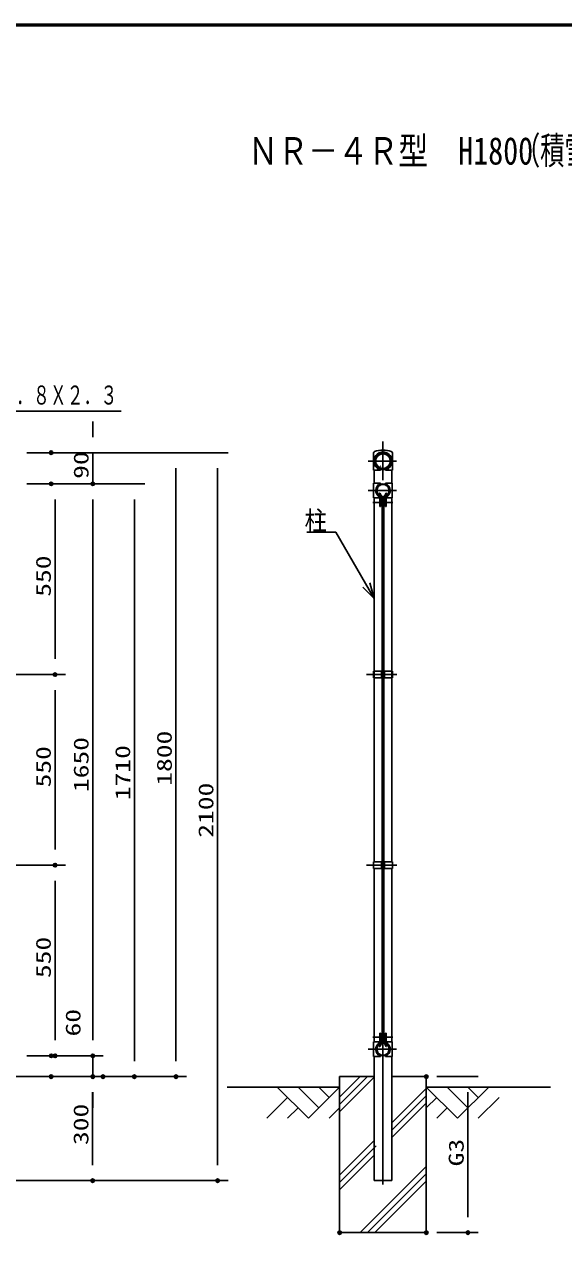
# Model space of a CAD drawing. Units: millimetres, scale not verified. Extents: x -4425 to 4425, y -3150 to 3150.
# Drawn here: x -1535 to 21, y -578 to 2925 of the extents above; entities that cross this region are included whole.
import ezdxf
from ezdxf.enums import TextEntityAlignment as Align

# ---------------------------------------------------------------- set-up
doc = ezdxf.new("R2010")
doc.units = ezdxf.units.MM
doc.header["$LTSCALE"] = 20
doc.header["$PDMODE"] = 32
doc.header["$PDSIZE"] = 10
doc.linetypes.add('USER1', pattern=[50.8, 31.75, -6.35, 6.35, -6.35])
for name, color, linetype, lineweight in [('0-0_1', 7, 'Continuous', 25), ('0-1_EXTCNT-LMEC0', 1, 'Continuous', 25), ('0-5_WAKU', 7, 'Continuous', 25)]:
    doc.layers.add(name, color=color, linetype=linetype, lineweight=lineweight)
doc.layers.add('0-3_DEFPOINTS', color=7, linetype='Continuous')
doc.styles.add('ＭＳ ゴシック', font='')
doc.styles.get('ＭＳ ゴシック').set_extended_font_data('MS Gothic')

msp = doc.modelspace()

# ---------------------------------------------------------------- linework, layer by layer
at = {"layer": '0-0_1', "color": 2}
for p, q in [((-1775.54, 1809), (-1255.6, 1809)), ((-525.67, 1268.58), (-558.61, 1301.52)), ((-525.67, 1268.58), (-537.72, 1313.58)), ((-625.27, -191), (-545.27, -111)), ((-566.48, -111), (-625.27, -169.78)), ((-525.67, -112.61), (-625.27, -212.21)), ((-375.27, -144.78), (-474.87, -244.38)), ((-474.87, -265.6), (-375.27, -166)), ((-375.27, -187.21), (-474.87, -286.81)), ((-525.67, -295.18), (-625.27, -394.78)), ((-625.27, -416), (-520.27, -311)), ((-525.67, -337.61), (-625.27, -437.21)), ((-375.27, -369.78), (-566.48, -561)), ((-545.27, -561), (-375.27, -391)), ((-375.27, -412.21), (-524.05, -561))]:
    msp.add_line(p, q, dxfattribs=at)
at = {"layer": '0-0_1', "color": 3, "linetype": 'USER1'}
for p, q in [((-500.27, -422.46), (-500.27, 1721.46)), ((-542.86, 1664.7), (-461.24, 1664.7)), ((-542.86, 1579.95), (-461.24, 1579.95)), ((-529.53, 1545.4), (-471.85, 1545.4)), ((-548.11, 1049), (-460.08, 1049)), ((-500.27, 583.49), (-500.27, -323.24)), ((-548.11, 499), (-460.08, 499)), ((-529.53, 2.6), (-471.85, 2.6)), ((-542.86, -31.95), (-461.24, -31.95))]:
    msp.add_line(p, q, dxfattribs=at)
at = {"layer": '0-0_1'}
for p, q in [((-527.67, 1687.66), (-527.67, 1638.4)), ((-472.87, 1687.93), (-472.87, 1638.4)), ((-527.67, 1638.4), (-507.27, 1638.4)), ((-525.67, 1638.4), (-525.67, 1601)), ((-507.27, 1638.4), (-507.27, 1641.43)), ((-493.27, 1638.4), (-493.27, 1641.43)), ((-493.27, 1638.4), (-472.87, 1638.4)), ((-474.87, 1638.4), (-474.87, 1601)), ((-527.27, 1601), (-507.27, 1601)), ((-527.27, 1601), (-527.27, 1558.9)), ((-507.27, 1601), (-507.27, 1597.67)), ((-493.27, 1601), (-493.27, 1597.67)), ((-493.27, 1601), (-473.27, 1601)), ((-473.27, 1601), (-473.27, 1558.9)), ((-527.27, 1558.9), (-509.27, 1558.9)), ((-525.67, 508.5), (-525.67, 1558.9)), ((-506.92, 1564.61), (-510.92, 1571.54)), ((-509.27, 1560.93), (-509.27, 1533.9)), ((-507.27, 1562.24), (-507.27, 1533.9)), ((-502.52, 1562.24), (-498.02, 1562.24)), ((-502.52, -14.23), (-502.52, 1562.24)), ((-498.02, -14.23), (-498.02, 1562.24)), ((-493.61, 1564.61), (-489.61, 1571.54)), ((-493.27, 1562.24), (-493.27, 1533.9)), ((-491.27, 1560.93), (-491.27, 1533.9)), ((-491.27, 1558.9), (-473.27, 1558.9)), ((-474.87, 508.5), (-474.87, 1558.9)), ((-509.27, 1533.9), (-507.27, 1533.9)), ((-493.27, 1533.9), (-491.27, 1533.9)), ((-527.67, 1058.5), (-502.52, 1058.5)), ((-527.67, 1039.5), (-527.67, 1058.5)), ((-504.52, 1039.5), (-504.52, 1058.5)), ((-498.02, 1058.5), (-472.87, 1058.5)), ((-496.02, 1039.5), (-496.02, 1058.5)), ((-472.87, 1039.5), (-472.87, 1058.5)), ((-527.67, 1039.5), (-502.52, 1039.5)), ((-498.02, 1039.5), (-472.87, 1039.5)), ((-527.67, 489.5), (-527.67, 508.5)), ((-527.67, 508.5), (-502.52, 508.5)), ((-504.52, 489.5), (-504.52, 508.5)), ((-498.02, 508.5), (-472.87, 508.5)), ((-496.02, 489.5), (-496.02, 508.5)), ((-472.87, 489.5), (-472.87, 508.5)), ((-527.67, 489.5), (-502.52, 489.5)), ((-525.67, -10.9), (-525.67, 489.5)), ((-498.02, 489.5), (-472.87, 489.5)), ((-474.87, -10.9), (-474.87, 489.5)), ((-509.27, -12.92), (-509.27, 14.1)), ((-509.27, 14.1), (-507.27, 14.1)), ((-507.27, -14.23), (-507.27, 14.1)), ((-493.27, -14.23), (-493.27, 14.1)), ((-493.27, 14.1), (-491.27, 14.1)), ((-491.27, -12.92), (-491.27, 14.1)), ((-527.27, -53), (-527.27, -10.9)), ((-527.27, -10.9), (-509.27, -10.9)), ((-506.92, -16.6), (-510.92, -23.53)), ((-509.54, -24.33), (-510.92, -23.53)), ((-505.54, -17.4), (-509.54, -24.33)), ((-502.52, -14.23), (-498.02, -14.23)), ((-495, -17.4), (-491, -24.33)), ((-493.61, -16.6), (-489.61, -23.53)), ((-491.27, -10.9), (-473.27, -10.9)), ((-491, -24.33), (-489.61, -23.53)), ((-473.27, -53), (-473.27, -10.9)), ((-527.27, -53), (-507.27, -53)), ((-525.67, -411), (-525.67, -53)), ((-507.27, -53), (-507.27, -49.66)), ((-493.27, -53), (-493.27, -49.66)), ((-493.27, -53), (-473.27, -53)), ((-474.87, -411), (-474.87, -53)), ((-625.27, -111), (-625.27, -561)), ((-525.27, -111), (-625.27, -111)), ((-375.27, -111), (-475.27, -111)), ((-375.27, -111), (-375.27, -561)), ((-625.27, -141), (-949.6, -141)), ((-17.16, -141), (-375.27, -141)), ((-525.67, -411), (-474.87, -411)), ((-375.27, -561), (-625.27, -561))]:
    msp.add_line(p, q, dxfattribs=at)
at = {"layer": '0-0_1', "color": 4}
for p, q in [((-775.27, -171), (-835.27, -231)), ((-805.27, -141), (-715.27, -231)), ((-745.27, -141), (-685.27, -201)), ((-625.27, -141), (-715.27, -231)), ((-685.27, -141), (-655.27, -171)), ((-375.27, -141), (-285.27, -231)), ((-345.27, -171), (-375.27, -201)), ((-315.27, -141), (-255.27, -201)), ((-195.27, -141), (-285.27, -231)), ((-255.27, -141), (-225.27, -171)), ((-165.27, -171), (-225.27, -231)), ((-745.27, -201), (-775.27, -231)), ((-625.27, -201), (-655.27, -231)), ((-315.27, -201), (-345.27, -231))]:
    msp.add_line(p, q, dxfattribs=at)
at = {"layer": '0-0_1'}
for points in [[(-505.54, 1565.41), (-509.54, 1572.34), (-510.92, 1571.54)], [(-495, 1565.41), (-491, 1572.34), (-489.61, 1571.54)]]:
    msp.add_lwpolyline(points, dxfattribs=at)
at = {"layer": '0-0_1', "color": 2}
msp.add_lwpolyline([(-719.55, 1460.18), (-636.29, 1460.18), (-525.67, 1268.58)], dxfattribs=at)
at = {"layer": '0-0_1'}
for radius in [24.3, 21.1]:
    msp.add_circle((-500.27, 1664.7), radius, dxfattribs=at)
for centre, radius, start, end in [((-522.67, 1687.66), 5, 110.14153, 180), ((-500.27, 1664.7), 26.3, 285.43582, 253.25802), ((-499.89, 1625.56), 71.14, 70.54896, 110.14153), ((-477.87, 1687.93), 5, 0, 70.54896), ((-507.27, 1649.97), 0.5, 0, 45.00125), ((-500.27, 1579.95), 21.05, 109.4232, 244.68779), ((-500.27, 1579.95), 19.05, 294.23979, 245.76035), ((-500.27, 1579.95), 17.45, 294.23979, 245.76035), ((-500.27, 1579.95), 21.05, 295.31235, 70.57695), ((-507.27, 1564.41), 2, 245.76007, 30.00003), ((-507.27, 1564.41), 0.4, 245.76007, 30.00003), ((-493.27, 1564.41), 2, 150.00012, 294.24009), ((-493.27, 1564.41), 0.4, 150.00012, 294.24009), ((-500.27, -31.95), 21.05, 115.31248, 250.57709), ((-500.27, -31.95), 19.05, 114.23993, 65.76051), ((-500.27, -31.95), 17.45, 114.23993, 65.76051), ((-507.27, -16.4), 2, 329.99998, 114.23993), ((-507.27, -16.4), 0.4, 329.99998, 114.23993), ((-493.27, -16.4), 2, 65.76021, 210.00017), ((-493.27, -16.4), 0.4, 65.76021, 210.00017), ((-500.27, -31.95), 21.05, 289.42305, 64.68765)]:
    msp.add_arc(centre, radius, start, end, dxfattribs=at)
at = {"layer": '0-1_EXTCNT-LMEC0', "color": 2}
for p, q in [((-1337.16, 1734), (-1337.16, 1779)), ((-1337.16, 1689), (-1337.16, 1599)), ((-1097.16, 1644), (-1097.16, -66)), ((-977.16, 1644), (-977.16, -366)), ((-1446, 1554), (-1446, 1094)), ((-1337.16, 1554), (-1337.16, 1509)), ((-1337.16, 1554), (-1337.16, -6)), ((-1217.16, 1554), (-1217.16, -66)), ((-1446, 1004), (-1446, 544)), ((-1446, 454), (-1446, -6)), ((-1337.16, -6), (-1337.16, 39)), ((-1337.16, -51), (-1337.16, -111)), ((-1337.61, -156), (-1337.61, -366)), ((-1337.16, -156), (-1337.16, -201)), ((-255.27, -156), (-255.27, -516))]:
    msp.add_line(p, q, dxfattribs=at)
at = {"layer": '0-1_EXTCNT-LMEC0'}
for p, q in [((-1527.16, 1689), (-947.16, 1689)), ((-1427.16, 1689), (-1307.16, 1689)), ((-1427.16, 1689), (-1067.16, 1689)), ((-1527.16, 1599), (-1416, 1599)), ((-1427.16, 1599), (-1307.16, 1599)), ((-1427.16, 1599), (-1307.16, 1599)), ((-1427.16, 1599), (-1187.16, 1599)), ((-1577.44, 1049), (-1416, 1049)), ((-1577.44, 1049), (-1416, 1049)), ((-1572.8, 499), (-1416, 499)), ((-1567.6, 499), (-1416, 499)), ((-1527.16, -51), (-1416, -51)), ((-1427.16, -51), (-1307.16, -51)), ((-1427.16, -51), (-1307.16, -51)), ((-1785.27, -111), (-1307.16, -111)), ((-1785.27, -111), (-1307.61, -111)), ((-1427.16, -111), (-1067.16, -111)), ((-1277.61, -111), (-1187.16, -111)), ((-345.27, -111), (-225.27, -111)), ((-1884.87, -411), (-1307.61, -411)), ((-1884.87, -411), (-947.16, -411)), ((-345.27, -561), (-225.27, -561))]:
    msp.add_line(p, q, dxfattribs=at)
at = {"layer": '0-3_DEFPOINTS'}
for p in [(-1457.16, 1689), (-1457.16, 1599), (-1337.16, 1599), (-1446, 1049), (-1446, 499), (-1457.16, -51), (-1446, -51), (-1337.16, -51), (-1457.16, -111), (-1337.16, -111), (-1307.61, -111), (-1217.16, -111), (-1097.16, -111), (-375.27, -111), (-1337.61, -411), (-977.16, -411), (-625.27, -561), (-375.27, -561), (-255.27, -561)]:
    msp.add_point(p, dxfattribs=at)
at = {"layer": '0-5_WAKU'}
msp.add_line((-4048.2, 2923), (4197.8, 2923), dxfattribs=at)
msp.add_lwpolyline([(-4050.2, 2925), (4199.8, 2925), (4199.8, -2925), (-4050.2, -2925)], close=True, dxfattribs=at)
msp.add_lwpolyline([(-4046.2, -2921), (-4046.2, 2921), (4195.8, 2921)], dxfattribs=at)

# ---------------------------------------------------------------- texts
at = {"layer": '0-0_1', "style": 'ＭＳ ゴシック'}
for s, height, width, p in [('ＮＲ－４Ｒ型\u3000H1800', 79.38, 0.8, (-889.45, 2496.43)), ('（積雪型）', 79.38, 0.65, (-117.19, 2497.45)), ('柱Φ５０．８Ｘ２．３', 54.84, 0.65, (-1742.93, 1811.54)), ('柱', 54.84, 0.85, (-726.17, 1449.63))]:
    msp.add_text(s, height=height, dxfattribs=dict(at, width=width)).set_placement(p, align=Align.BOTTOM_LEFT)
at = {"layer": '0-1_EXTCNT-LMEC0', "color": 3, "style": 'ＭＳ ゴシック', "width": 1.35}
for s, p in [('90', (-1336.33, 1613.63)), ('550', (-1445.18, 1273.38)), ('1800', (-1096.33, 728.25)), ('1650', (-1336.33, 709.88)), ('1710', (-1216.33, 686.63)), ('550', (-1445.18, 723.38)), ('2100', (-976.33, 578.25)), ('550', (-1445.18, 173.38)), ('60', (-1359.5, 4.93)), ('300', (-1336.78, -308.25)), ('G3', (-254.44, -369.75))]:
    msp.add_text(s, height=43.26, rotation=90, dxfattribs=at).set_placement(p, align=Align.BOTTOM_LEFT)

doc.saveas('drawing.dxf')
